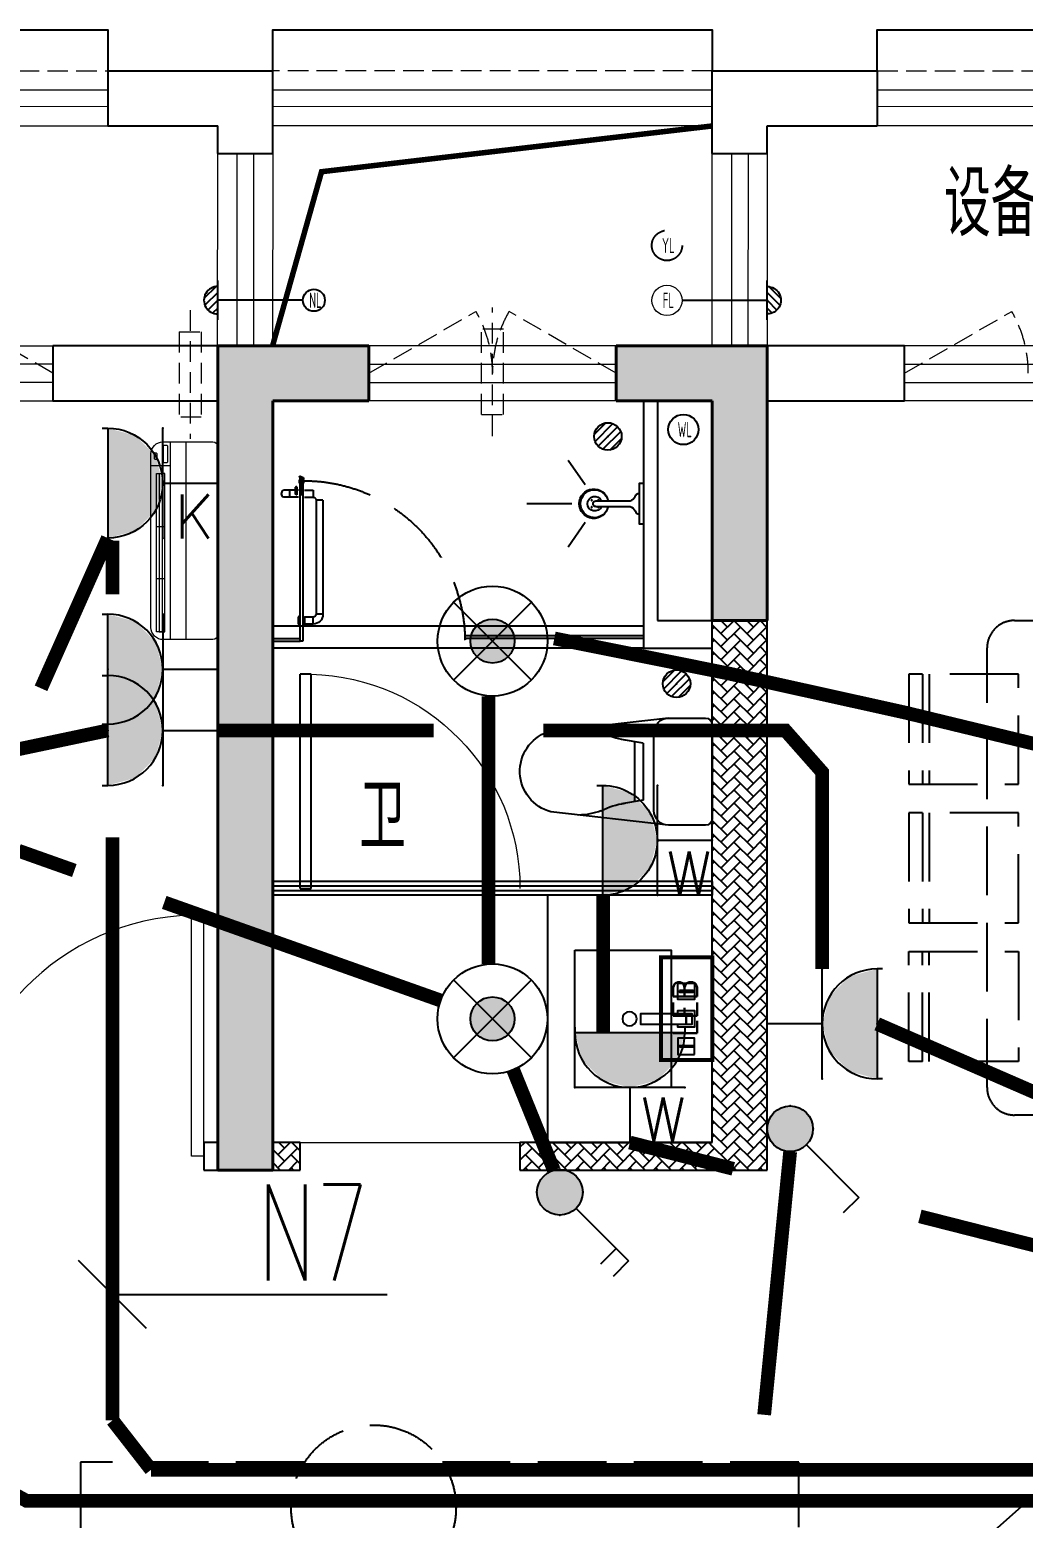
# Model space of a CAD drawing. Extents: x 3753737 to 4713801, y -857380 to 24339.
# Drawn here: x 4213029 to 4216645, y -733090 to -727673 of the extents above; entities that cross this region are included whole.
import ezdxf
from ezdxf.enums import TextEntityAlignment as Align

# ---------------------------------------------------------------- set-up
doc = ezdxf.new("R2010")
doc.units = 0
doc.header["$LTSCALE"] = 1000
doc.header["$MEASUREMENT"] = 0
for name, pattern in [('A户型$0$DASH', [0.35, 0.25, -0.1]), ('DASH', [0.35, 0.25, -0.1]), ('HIDDEN', [0.375, 0.25, -0.125])]:
    doc.linetypes.add(name, pattern=pattern)
doc.layers.get('0').update_dxf_attribs({"linetype": 'CONTINUOUS'})
for name, color, linetype in [('!!电气', 1, 'CONTINUOUS'), ('5fur', 175, 'CONTINUOUS'), ('CURTWALL', 4, 'CONTINUOUS'), ('DIM-照明', 7, 'CONTINUOUS'), ('EQUIP-插座', 3, 'CONTINUOUS'), ('EQUIP-照明', 3, 'CONTINUOUS'), ('IP-bath&kitchen-JOHNSON', 4, 'CONTINUOUS'), ('LVTRY', 252, 'CONTINUOUS'), ('P-bath&kitchen-JOHNSON', 4, 'CONTINUOUS'), ('TEL_TEXT', 7, 'CONTINUOUS'), ('VPIPE-中水', 122, 'CONTINUOUS'), ('VPIPE-凝结', 150, 'CONTINUOUS'), ('VPIPE-雨水', 4, 'DASH'), ('WALL', 252, 'CONTINUOUS'), ('WIRE-照明', 2, 'CONTINUOUS'), ('保温', 6, 'CONTINUOUS'), ('看线', 185, 'CONTINUOUS')]:
    doc.layers.add(name, color=color, linetype=linetype)
for name, color, linetype, lineweight in [('COLUMN', 252, 'CONTINUOUS', 40), ('EQUIP-消防', 3, 'CONTINUOUS', 20), ('PUB_HATCH', 8, 'CONTINUOUS', 9), ('PUB_TEXT', 7, 'CONTINUOUS', 20), ('VPIPE-废水', 31, 'TG_F', 18), ('WINDOW', 146, 'CONTINUOUS', 20), ('平面-栏杆', 56, 'CONTINUOUS', 15), ('平面-看线', 252, 'CONTINUOUS', 15), ('平面-空调室内机', 176, 'CONTINUOUS', 9), ('平面-空调预留孔', 252, 'CONTINUOUS', 15)]:
    doc.layers.add(name, color=color, linetype=linetype, lineweight=lineweight)
doc.styles.add('_TEL_DIM', font='SIMPLEX', dxfattribs={"width": 0.8, "height": 3.5, "bigfont": 'HZTXT'})
doc.styles.get("Standard").update_dxf_attribs({"font": 'gbenor.shx', "bigfont": 'gbcbig.shx'})
doc.styles.add('TG_LINETYPE', font='SIMPLEX', dxfattribs={"width": 0.8, "height": 3, "bigfont": 'HZTXT'})
doc.linetypes.add('TG_F', pattern='A,2,-0.3,["F",TG_LINETYPE,S=0.1,R=0,X=-0.23,Y=-0.15],0', length=2.3)
pattern_1 = [(45, (0, 0), (0, 47.4157523), [100.584, -33.528]), (135, (23.708, 23.708), (3e-15, 47.4157523), [100.584, -33.528])]

# ---------------------------------------------------------------- blocks, each defined once
blk = doc.blocks.new('$lvtry$00000171')
for p, q in [((-74.2, 10.6), (-10.6, 74.2)), ((-69.8, -27.4), (27.4, 69.8)), ((-53, -53), (53, 53)), ((-27.4, -69.8), (69.8, 27.4)), ((10.6, -74.2), (74.2, -10.6))]:
    blk.add_line(p, q)
blk.add_circle((0, 0), 75)
blk.add_point((0, 0))
blk = doc.blocks.new('DSGDFGF')
blk.add_hatch(color=252).paths.add_polyline_path([(677792.1, 343575.9), (677790.9, 343578.7), (677782.6, 343575.2), (677783.8, 343572.5)])
at = {"color": 252}
for p, q in [((677781, 343575.1), (677792.8, 343580)), ((677781.6, 343574.8), (677782.2, 343575)), ((677782.2, 343575), (677783.5, 343571.8)), ((677783.5, 343571.8), (677792.7, 343575.6)), ((677787.3, 343577.7), (677787.3, 343538.6)), ((677791.4, 343578.9), (677793.1, 343579.6)), ((677791.4, 343578.9), (677792.7, 343575.6)), ((677781.8, 343558.8), (677784, 343558.3)), ((677784, 343558.3), (677781.8, 343558.3)), ((677792.6, 343568.1), (677782.1, 343568.1)), ((677792.6, 343566.8), (677782.1, 343566.8)), ((677782.3, 343566.8), (677782.3, 343547.2)), ((677792.9, 343558.9), (677790.7, 343558.4)), ((677790.7, 343558.4), (677792.9, 343558.4)), ((677792.3, 343566.8), (677792.3, 343545.4)), ((676468.9, 342807.1), (676404.1, 342871.9)), ((676471.8, 342832.4), (676429.4, 342874.8)), ((676415.3, 342775.8), (676372.8, 342818.3)), ((676440.6, 342778.8), (676375.8, 342843.6)), ((676457.7, 342790), (676387, 342860.7)), ((677752.3, 342860.3), (677792.3, 342860.3)), ((677752.3, 342080.3), (677752.3, 342860.3)), ((677792.3, 342080.3), (677792.3, 342860.3)), ((676292.3, 342675.2), (676292.3, 342335.2)), ((676451.7, 342700.2), (676317.3, 342700.2)), ((676451.7, 342700.2), (676891.6, 342650.1)), ((676505, 342363.4), (676505, 342646.9)), ((676543.6, 342608.4), (676622.4, 342622)), ((676543.6, 342608.4), (676543.6, 342402)), ((676575.6, 342613.9), (676575.6, 342396.5)), ((676543.6, 342402), (676622.4, 342388.4)), ((676451.7, 342310.2), (676879.4, 342358.9)), ((676317.3, 342310.2), (676451.7, 342310.2)), ((677792.3, 342080.3), (677752.3, 342080.3))]:
    blk.add_line(p, q, dxfattribs=at)
for points in [[(676792.3, 341855.3), (676442.3, 341855.3), (676442.3, 341355.6), (676792.3, 341355.6)], [(676357.2, 341735.5), (676357.2, 341675.5), (676417.2, 341675.5), (676417.2, 341735.5)], [(676412.2, 341708.5), (676412.2, 341702.5), (676362.2, 341702.5), (676362.2, 341708.5)], [(676387.2, 341585.5), (676387.2, 341625.5), (676367.2, 341625.5), (676367.2, 341585.5)], [(676387.2, 341625.5), (676387.2, 341585.5), (676552.2, 341585.5), (676552.2, 341625.5)], [(676357.2, 341475.5), (676357.2, 341535.5), (676417.2, 341535.5), (676417.2, 341475.5)], [(676412.2, 341502.5), (676412.2, 341508.5), (676362.2, 341508.5), (676362.2, 341502.5)]]:
    blk.add_lwpolyline(points, close=True, dxfattribs=at)
blk.add_lwpolyline([(676417.2, 341625.5), (676417.2, 341635.5), (676357.2, 341635.5), (676357.2, 341575.5), (676417.2, 341575.5), (676417.2, 341585.5)], dxfattribs=at)
blk.add_circle((676593.5, 341605.5), 26, dxfattribs=at)
for centre, radius, start, end in [((677800.8, 343573.5), 20.5, 177.9915, 196.9003), ((677781.4, 343574.2), 1, 111.5266, 175.7652), ((677800.9, 343573.5), 19.5, 177.4658, 196.2484), ((677781.9, 343574.4), 0.5, 112.733, 178.0542), ((677816.4, 343571), 24, 160.7609, 187.0487), ((677793.2, 343578.9), 1.17, 340.0401, 112.533), ((677793.2, 343579.1), 0.5, 340.7609, 112.533), ((677813.7, 343571.4), 20.6, 160.0401, 190.8473), ((677793.5, 343561.9), 13.5, 155.1524, 208.9779), ((677796, 343562.2), 14.6, 161.8973, 193.7147), ((677782.1, 343555.6), 0.5, 208.9779, 24.2283), ((677791.2, 343559.6), 9.42, 188.0154, 204.2283), ((677781.4, 343560.5), 11.7, 335.4186, 349.5177), ((677792.5, 343555.5), 0.5, 155.4186, 330.1502), ((677781, 343562.3), 12.4, 343.9451, 21.3478), ((677781.3, 343561.9), 13.4, 330.1502, 25.0815), ((676317.3, 342675.2), 25, 90, 180), ((676451.7, 342646.9), 53.3, 0, 90), ((676779.2, 342438.8), 224.1, 90, 111.4798), ((676566.3, 342910.4), 293.8, 278.5172, 296.4631), ((676839.7, 342506.4), 152.8, 285.0773, 70.1181), ((676566.3, 342100), 293.8, 63.5369, 81.4828), ((676317.3, 342335.2), 25, 180, 270), ((676451.7, 342363.4), 53.3, 270, 0), ((676779.2, 342571.5), 224.1, 248.5202, 270)]:
    blk.add_arc(centre, radius, start, end, dxfattribs=at)
at = {"color": 252, "lineweight": 13}
blk.add_arc((677772.3, 342080.3), 780, 91.4693, 180, dxfattribs=at)
at = {"color": 252, "extrusion": (0, 0, -1)}
blk.add_ellipse((676422.3, 342825.3), major_axis=(-35.4, 35.4), ratio=1, start_param=5.497787, end_param=11.780972, dxfattribs=at)
at = {"color": 252}
blk.add_open_spline([(677782.3, 343547.2), (677783.2, 343546.4), (677785, 343544.8), (677788.2, 343548.5), (677790.8, 343546.6), (677792.3, 343545.4)], degree=3, knots=[0, 0, 0, 0, 3.066329, 6.218313, 11.124135, 11.124135, 11.124135, 11.124135], dxfattribs=at)
blk.add_point((676422.3, 342825.3), dxfattribs=at)
at = {"layer": 'CURTWALL', "color": 252}
for p, q in [((676292.3, 342105.3), (677892.3, 342105.3)), ((676292.3, 342105.3), (676292.3, 342055.3)), ((676292.3, 342088.7), (677892.3, 342088.7)), ((676292.3, 342072), (677892.3, 342072)), ((676292.3, 342055.3), (677892.3, 342055.3)), ((677892.3, 342105.3), (677892.3, 342055.3))]:
    blk.add_line(p, q, dxfattribs=at)
at = {"layer": 'IP-bath&kitchen-JOHNSON', "color": 252}
for p, q in [((676492.3, 343855.3), (676492.3, 343055)), ((676542.3, 343855.3), (676542.3, 342955)), ((676755.5, 343548.5), (676817.3, 343638)), ((676542.3, 343553.9), (676542.4, 343406.7)), ((676715.9, 343490.9), (676591.6, 343490.9)), ((676715.9, 343469.9), (676591.6, 343469.9)), ((676803.7, 343480.3), (676967, 343480.3)), ((676755.5, 343412.1), (676817.3, 343322.7)), ((676492.3, 343055), (676292.3, 343055)), ((676542.3, 343035), (677892.3, 343035)), ((676542.3, 343000), (677192.3, 343000)), ((676542.3, 342990), (677192.3, 342990)), ((677192.3, 342990), (677192.3, 343000)), ((677892.3, 342990), (677792.3, 342990)), ((677792.3, 342980), (677792.3, 342990)), ((677892.3, 342980), (677792.3, 342980)), ((676542.3, 342955), (676292.3, 342955)), ((676542.3, 342955), (677892.3, 342955))]:
    blk.add_line(p, q, dxfattribs=at)
blk.add_lwpolyline([(676542.3, 343553.9), (676558.1, 343553.9), (676558.1, 343406.7), (676542.4, 343406.7)], dxfattribs=at)
for points in [[(676573, 343506.6, 0.364142), (676558.1, 343518.1, 0.020495)], [(676591.6, 343490.9, -0.21439), (676573, 343506.6, -7.649644)], [(676591.8, 343469.9, 0.214893), (676573, 343454, 7.649644)], [(676573, 343454, -0.364142), (676558.1, 343442.6, -0.020495)]]:
    blk.add_lwpolyline(points, format="xyb", dxfattribs=at)
blk.add_arc((676715.9, 343480.4), 10.5, 270.0085, 90.0085, dxfattribs=at)
for centre, major_axis, ratio, start_param, end_param in [((676723.6, 343480.4), (0, 53.6), 0.987577, 1.76809, 7.656688), ((676721.1, 343480.4), (0, -51), 0.990052, -1.36297, 4.504563), ((676720.1, 343480.4), (0, -26.8), 0.994812, -1.167677, 4.309269), ((676707.1, 343492.9), (-1.43, 0), 0.85, 4.712389, 10.995574), ((676707.1, 343467.9), (-1.43, 0), 0.85, -1.570796, 4.712389), ((676731.5, 343492.9), (-1.43, 0), 0.85, 4.712389, 10.995574), ((676731.5, 343467.9), (-1.43, 0), 0.85, 4.712389, 10.995574)]:
    blk.add_ellipse(centre, major_axis=major_axis, ratio=ratio, start_param=start_param, end_param=end_param, dxfattribs=at)
at = {"layer": 'LVTRY', "color": 252}
for p, q in [((676292.3, 341155.3), (676292.3, 342055.3)), ((676292.3, 342055.3), (676892.3, 342055.3)), ((676892.3, 342055.3), (676892.3, 341155.3)), ((676892.3, 341155.3), (676292.3, 341155.3))]:
    blk.add_line(p, q, dxfattribs=at)
at = {"layer": 'P-bath&kitchen-JOHNSON', "color": 252}
for p, q in [((677745, 343529.5), (677745, 343504.1)), ((677776.6, 343529.5), (677745, 343529.5)), ((677782.2, 343542.4), (677788.6, 343542.4)), ((677782.2, 343512.4), (677782.2, 343542.4)), ((677792.3, 343566.8), (677782.3, 343566.8)), ((677782.3, 343566.8), (677782.3, 342980)), ((677785.1, 343542.4), (677787.4, 343540.1)), ((677785.1, 343523.3), (677785.1, 343542.4)), ((677785.1, 343531.5), (677785.1, 343512.4)), ((677787.4, 343524.9), (677787.4, 343540.1)), ((677787.4, 343524.9), (677787.4, 343514.7)), ((677788.6, 343542.4), (677790.3, 343540.6)), ((677788.6, 343540.1), (677788.6, 343542.4)), ((677790.3, 343540.1), (677790.3, 343540.6)), ((677792.3, 342980), (677792.3, 343566.8)), ((677798.5, 343529.5), (677853.2, 343529.5)), ((677803.9, 343542.4), (677806.8, 343542.4)), ((677803.9, 343542.4), (677803.9, 343512.4)), ((677806.8, 343542.4), (677809.1, 343540.1)), ((677806.8, 343542.4), (677806.8, 343524.9)), ((677806.8, 343512.4), (677806.8, 343529.8)), ((677809.1, 343514.7), (677809.1, 343540.1)), ((677830.2, 343504.1), (677830.2, 343529.5)), ((677709.2, 343493.7), (677709.2, 343078.1)), ((677709.2, 343493.7), (677734.6, 343493.7)), ((677734.6, 343493.7), (677734.6, 343078.1)), ((677776.6, 343504.1), (677745, 343504.1)), ((677782.2, 343512.4), (677788.6, 343512.4)), ((677785.1, 343512.4), (677787.4, 343514.7)), ((677788.6, 343514.7), (677788.6, 343512.4)), ((677788.6, 343512.4), (677790.3, 343514.1)), ((677790.3, 343514.7), (677790.3, 343514.1)), ((677798.5, 343504.1), (677853.2, 343504.1)), ((677803.9, 343512.4), (677806.8, 343512.4)), ((677806.8, 343512.4), (677809.1, 343514.7)), ((677709.2, 343078.1), (677734.6, 343078.1)), ((677744.9, 343042.3), (677744.9, 343067.7)), ((677744.9, 343067.7), (677776.6, 343067.7)), ((677744.9, 343042.3), (677776.6, 343042.3)), ((677778.9, 343070), (677776.6, 343067.7)), ((677776.6, 343067.7), (677776.6, 343042.3)), ((677778.9, 343040), (677776.6, 343042.3)), ((677778.9, 343070), (677778.9, 343040)), ((677781.8, 343070), (677778.9, 343070)), ((677781.8, 343040), (677778.9, 343040)), ((677781.8, 343070), (677781.8, 343040)), ((677793.3, 343070), (677796.2, 343070)), ((677793.3, 343040), (677793.3, 343070)), ((677793.3, 343040), (677796.2, 343040)), ((677796.2, 343040), (677796.2, 343070)), ((677796.2, 343070), (677797.9, 343068.3)), ((677797.9, 343041.8), (677797.9, 343068.3)), ((677782.3, 342980), (677792.3, 342980))]:
    blk.add_line(p, q, dxfattribs=at)
at = {"layer": 'P-bath&kitchen-JOHNSON', "color": 252, "linetype": 'DASH'}
blk.add_arc((677778.5, 342977.6), 586.2, 89.7967, 179.3922, dxfattribs=at)
at = {"layer": 'P-bath&kitchen-JOHNSON', "color": 252}
blk.add_arc((677844.7, 343516.8), 15.3, 304.053, 55.9616, dxfattribs=at)
for centre, major_axis, start_param, end_param in [((677745, 343493.7), (0, 10.4), 0, 1.570796), ((677744.9, 343078.1), (0, 35.7), 1.570796, 3.141593), ((677744.9, 343078.1), (0, 10.4), 1.570796, 3.141593)]:
    blk.add_ellipse(centre, major_axis=major_axis, ratio=1, start_param=start_param, end_param=end_param, dxfattribs=at)
at = {"layer": 'LVTRY', "color": 252, "xscale": -0.6666666667107826, "yscale": 0.6666666667107826}
blk.add_blockref('$lvtry$00000171', (676672.3, 343725.3), dxfattribs=at)
blk = doc.blocks.new('GFDGFSDFGD')
at = {"layer": 'PUB_HATCH'}
for points in [[(425766.6, 373023.7), (425216.6, 373023.7), (425216.6, 370023.7), (425416.6, 370023.7), (425416.6, 372823.7), (425766.6, 372823.7)], [(426666.7, 373023.7), (426666.7, 372823.7), (427016.6, 372823.7), (427016.6, 372023.7), (427216.6, 372023.7), (427216.6, 373023.7)]]:
    blk.add_hatch(color=256, dxfattribs=at).paths.add_polyline_path(points)
at = {"layer": 'COLUMN', "color": 252}
for p, q in [((425766.6, 373023.7), (425216.6, 373023.7)), ((425216.6, 373023.7), (425216.6, 370023.7)), ((425766.6, 372823.7), (425766.6, 373023.7)), ((426666.7, 373023.7), (426666.7, 372823.7)), ((427216.6, 373023.7), (426666.7, 373023.7)), ((427216.6, 372023.7), (427216.6, 373023.7)), ((425416.6, 370023.7), (425416.6, 372823.7)), ((425416.6, 372823.7), (425766.6, 372823.7)), ((426666.7, 372823.7), (427016.6, 372823.7)), ((427016.6, 372823.7), (427016.6, 372023.7)), ((427016.6, 372023.7), (427216.6, 372023.7)), ((425216.6, 370023.7), (425416.6, 370023.7))]:
    blk.add_line(p, q, dxfattribs=at)
blk = doc.blocks.new('GDFGDGRD')
at = {"layer": '保温', "linetype": 'ByBlock', "ltscale": 10}
h = blk.add_hatch(dxfattribs=at)
h.set_pattern_fill('AR-HBONE', color=251, scale=55)
h.set_pattern_definition(pattern_1)
h.paths.add_polyline_path([(427216.6, 370023.7), (427216.6, 372023.7), (427016.6, 372023.7), (427016.6, 370023.7)])
h = blk.add_hatch(dxfattribs=at)
h.set_pattern_fill('AR-HBONE', color=251, scale=55)
h.set_pattern_definition(pattern_1)
h.paths.add_polyline_path([(425516.6, 370023.7), (425516.6, 370123.7), (425416.6, 370123.7), (425416.6, 370023.7)])
h = blk.add_hatch(dxfattribs=at)
h.set_pattern_fill('AR-HBONE', color=251, scale=55)
h.set_pattern_definition(pattern_1)
h.paths.add_polyline_path([(427016.6, 370023.7), (427016.6, 370123.7), (426316.6, 370123.7), (426316.6, 370023.7)])
blk = doc.blocks.new('A$C001338C2')
at = {"color": 8}
for p, q in [((845, 303.6), (55, 303.6)), ((109.1, 214.8), (109.1, 303.6)), ((0, 248.6), (0, 22)), ((900, 22), (900, 248.6)), ((22, 0), (878, 0))]:
    blk.add_line(p, q, dxfattribs=at)
at = {"color": 8, "lineweight": 5}
for p, q in [((864.6, 278.7), (144.5, 278.7)), ((144.5, 278.7), (144.5, 265.8)), ((387, 278.7), (144.5, 278.7)), ((144.5, 278.7), (144.5, 252.9)), ((387, 239.9), (387, 278.7)), ((864.6, 278.7), (622, 278.7)), ((622, 278.7), (622, 239.9)), ((864.6, 252.9), (864.6, 278.7)), ((900, 214.8), (0, 214.8)), ((144.5, 265.8), (864.6, 265.8)), ((144.5, 239.9), (144.5, 252.9)), ((144.5, 252.9), (864.6, 252.9)), ((864.6, 239.9), (144.5, 239.9)), ((622, 239.9), (387, 239.9)), ((864.6, 265.8), (864.6, 239.9)), ((900, 143.2), (0, 143.2))]:
    blk.add_line(p, q, dxfattribs=at)
at = {"color": 8}
for points in [[(73.1, 275), (56.8, 275, -0.414214), (51.3, 280.5), (51.3, 283.4, -0.414214), (56.8, 288.9), (73.1, 288.9, -0.414214), (78.6, 283.4), (78.6, 280.5, -0.414214)], [(89.2, 226.4), (22.2, 226.4, -0.414214), (16.7, 231.9), (16.7, 243.1, -0.414214), (22.2, 248.6), (89.2, 248.6, -0.414214), (94.7, 243.1), (94.7, 231.9, -0.414214)]]:
    blk.add_lwpolyline(points, format="xyb", close=True, dxfattribs=at)
for centre, radius, start, end in [((55, 248.6), 55, 90, 180), ((845, 248.6), 55, 360, 90), ((22, 22), 22, 180, 270), ((878, 22), 22, 270, 360)]:
    blk.add_arc(centre, radius, start, end, dxfattribs=at)
blk = doc.blocks.new('dongkong')
at = {"layer": '平面-空调预留孔', "color": 8, "linetype": 'HIDDEN', "ltscale": 0.3}
for p, q in [((-603796, 210899.9), (-603796, 210431.5)), ((-603836, 210821), (-603836, 210510.8)), ((-603836, 210821), (-603756, 210821)), ((-603756, 210821), (-603756, 210510.8))]:
    blk.add_line(p, q, dxfattribs=at)
blk.add_lwpolyline([(-603756, 210510.8), (-603836, 210510.8)], dxfattribs=at)
blk = doc.blocks.new('A$C7A951E79')
at = {"layer": 'LVTRY'}
for p, q in [((0, -71.2), (0, 71.5)), ((-7.1, 49.5), (-49.5, 7.1)), ((0, 28.3), (-46.5, -18.3)), ((0, 0), (-35.4, -35.4)), ((0, -28.3), (-18.3, -46.5))]:
    blk.add_line(p, q, dxfattribs=at)
blk.add_arc((0, 0.2), 49.9, 89.9757, 269.9757, dxfattribs=at)
blk.add_point((0, 0), dxfattribs=at)
blk = doc.blocks.new('A$C42425DA4')
blk.add_blockref('A$C7A951E79', (0, 0))
at = {"xscale": -1}
blk.add_blockref('A$C7A951E79', (2000, -0.1), dxfattribs=at)
blk = doc.blocks.new('FGDGDGRDGRRD')
at = {"layer": '5fur', "color": 252, "linetype": 'A户型$0$DASH'}
for p, q in [((426834.8, 369758.3), (427434.8, 369758.3)), ((426834.8, 369758.3), (427434.8, 369758.3)), ((426734.8, 368058.3), (426734.8, 369658.3)), ((426734.8, 368058.3), (426734.8, 369658.3)), ((426849.6, 369562.7), (426449.6, 369562.7)), ((426449.6, 369562.7), (426449.6, 369162.7)), ((426849.6, 369562.7), (426449.6, 369562.7)), ((426449.6, 369562.7), (426449.6, 369162.7)), ((426499.6, 369562.7), (426499.6, 369162.7)), ((426499.6, 369562.7), (426499.6, 369162.7)), ((426524.6, 369562.7), (426524.6, 369162.7)), ((426524.6, 369562.7), (426524.6, 369162.7)), ((426849.6, 369162.7), (426849.6, 369562.7)), ((426849.6, 369162.7), (426849.6, 369562.7)), ((426449.6, 369162.7), (426849.6, 369162.7)), ((426449.6, 369162.7), (426849.6, 369162.7)), ((426849.6, 369058.3), (426449.6, 369058.3)), ((426449.6, 369058.3), (426449.6, 368658.3)), ((426849.6, 369058.3), (426449.6, 369058.3)), ((426449.6, 369058.3), (426449.6, 368658.3)), ((426499.6, 369058.3), (426499.6, 368658.3)), ((426499.6, 369058.3), (426499.6, 368658.3)), ((426524.6, 369058.3), (426524.6, 368658.3)), ((426524.6, 369058.3), (426524.6, 368658.3)), ((426849.6, 368658.3), (426849.6, 369058.3)), ((426849.6, 368658.3), (426849.6, 369058.3)), ((426449.6, 368658.3), (426849.6, 368658.3)), ((426449.6, 368658.3), (426849.6, 368658.3)), ((426449.6, 368153.8), (426449.6, 368553.8)), ((426449.6, 368553.8), (426849.6, 368553.8)), ((426449.6, 368153.8), (426449.6, 368553.8)), ((426449.6, 368553.8), (426849.6, 368553.8)), ((426499.6, 368153.8), (426499.6, 368553.8)), ((426499.6, 368153.8), (426499.6, 368553.8)), ((426524.6, 368153.8), (426524.6, 368553.8)), ((426524.6, 368153.8), (426524.6, 368553.8)), ((426849.6, 368553.8), (426849.6, 368153.8)), ((426849.6, 368553.8), (426849.6, 368153.8)), ((426849.6, 368153.8), (426449.6, 368153.8)), ((426849.6, 368153.8), (426449.6, 368153.8)), ((427434.8, 367958.3), (426834.8, 367958.3)), ((427434.8, 367958.3), (426834.8, 367958.3)), ((424251.3, 366694.8), (423434.8, 366694.8)), ((423434.8, 366694.8), (423434.8, 363577.1)), ((426049.7, 366694.8), (424752.7, 366694.8)), ((426049.7, 366458.3), (426049.7, 366694.8))]:
    blk.add_line(p, q, dxfattribs=at)
blk.add_circle((424502, 366530.1), 300, dxfattribs=at)
for centre, start, end in [((426834.8, 369658.3), 90, 180), ((426834.8, 369658.3), 90, 180), ((426834.8, 368058.3), 180, 270), ((426834.8, 368058.3), 180, 270)]:
    blk.add_arc(centre, 100, start, end, dxfattribs=at)
blk = doc.blocks.new('$WINLIB2D$00000001')
at = {"color": 0}
for points in [[(-0.5, 0.5), (-0.5, -0.5)], [(-0.5, 0.5), (0.5, 0.5)], [(0.5, -0.5), (0.5, 0.5)], [(0.5, 0.1667), (-0.5, 0.1667)], [(0.5, -0.1667), (-0.5, -0.1667)], [(-0.5, -0.5), (0.5, -0.5)]]:
    blk.add_lwpolyline(points, dxfattribs=at)
blk = doc.blocks.new('$DorLib2D$00000001')
for p, q in [((0.45, 0.975), (0.5, 0.975)), ((0.45, 0), (0.45, 0.975)), ((0.5, 0), (0.5, 0.975)), ((0.5, 0), (0.45, 0))]:
    blk.add_line(p, q)
at = {"lineweight": 13}
blk.add_arc((0.475, 0), 0.975, 91.46928, 180, dxfattribs=at)
blk = doc.blocks.new('A$C1C403CBE')
at = {"color": 252, "const_width": 20}
blk.add_lwpolyline([(4799.7, 9200), (4977.9, 9833.4), (6400, 10000)], dxfattribs=at)
at = {"layer": 'VPIPE-中水', "color": 252, "linetype": 'Continuous'}
blk.add_circle((6294.8, 8895), 55, dxfattribs=at)
at = {"layer": 'VPIPE-凝结', "color": 252, "ltscale": 0.1}
for p, q in [((4910, 9365.5), (4599.8, 9365.5)), ((6290, 9365.5), (6599.8, 9365.5))]:
    blk.add_line(p, q, dxfattribs=at)
at = {"layer": 'VPIPE-凝结', "color": 252}
blk.add_circle((4950, 9365.5), 40, dxfattribs=at)
at = {"layer": 'VPIPE-废水', "color": 252}
blk.add_circle((6235, 9365), 55, dxfattribs=at)
at = {"layer": 'VPIPE-雨水', "color": 252}
blk.add_circle((6235, 9565), 55, dxfattribs=at)
at = {"layer": 'WALL', "color": 252}
for p, q in [((4200, 10200), (4800, 10200)), ((4200, 10200), (4200, 10000)), ((4800, 9900), (4800, 10200)), ((6400, 10200), (7000, 10200)), ((6400, 9900), (6400, 10200)), ((7000, 10200), (7000, 10000)), ((4200, 10000), (4600, 10000)), ((4600, 9900), (4600, 10000)), ((6600, 10000), (7000, 10000)), ((6600, 9900), (6600, 10000)), ((4600, 9900), (4800, 9900)), ((6400, 9900), (6600, 9900)), ((4700, 9200), (4000, 9200)), ((4000, 9200), (4000, 9000)), ((5150, 9200), (4700, 9200)), ((5150, 9000), (5150, 9200)), ((6500, 9200), (6050, 9200)), ((6050, 9200), (6050, 9000)), ((7100, 9200), (6500, 9200)), ((7100, 9000), (7100, 9200)), ((4000, 9000), (4600, 9000)), ((4600, 6300), (4600, 9000)), ((4800, 9000), (5150, 9000)), ((4800, 6300), (4800, 9000)), ((6050, 9000), (6400, 9000)), ((6400, 6300), (6400, 9000)), ((6600, 6200), (6600, 9000)), ((6600, 9000), (7100, 9000)), ((4600, 6300), (4550, 6300)), ((4550, 6300), (4550, 6200)), ((4900, 6300), (4800, 6300)), ((4900, 6200), (4900, 6300)), ((6400, 6300), (5700, 6300)), ((5700, 6300), (5700, 6200)), ((4550, 6200), (4700, 6200)), ((4700, 6200), (4900, 6200)), ((5700, 6200), (6600, 6200))]:
    blk.add_line(p, q, dxfattribs=at)
at = {"layer": 'WINDOW', "color": 252, "linetype": 'DASH'}
for p, q in [((4900, 6300), (4900, 6200)), ((5700, 6200), (5700, 6300))]:
    blk.add_line(p, q, dxfattribs=at)
at = {"layer": 'WINDOW', "color": 252}
blk.add_line((4900, 6300, 800), (5700, 6300, 800), dxfattribs=at)
at = {"layer": 'WINDOW', "color": 252, "linetype": 'DASH', "ltscale": 0.3}
for points in [[(4000, 9100), (3436.9, 9424.6, 0.131485), (3350, 9100)], [(5150.1, 9100), (5539.8, 9324.9, -0.131605), (5600.1, 9100)], [(6050.1, 9100), (5660.3, 9324.9, 0.131605), (5600.1, 9100)], [(7100, 9100), (7489.8, 9324.9, -0.131605), (7550, 9100)]]:
    blk.add_lwpolyline(points, format="xyb", dxfattribs=at)
at = {"layer": '平面-栏杆', "color": 252}
for points in [[(4200, 10130), (2300, 10130.3)], [(6400, 10130), (4800, 10130.3)], [(8000, 10130.1), (7000, 10130.3)], [(4200, 10070), (2300, 10070.3)], [(6400, 10070), (4800, 10070.3)], [(8000, 10070.1), (7000, 10070.3)], [(4670, 9900), (4669.7, 9200)], [(4730, 9900), (4729.7, 9200)], [(6470, 9900), (6469.7, 9200)], [(6530, 9900), (6529.7, 9200)]]:
    blk.add_lwpolyline(points, dxfattribs=at)
at = {"layer": '平面-看线', "color": 252}
for p, q in [((4599.7, 9200), (4600, 9900)), ((6399.7, 9200), (6400, 9900))]:
    blk.add_line(p, q, dxfattribs=at)
at = {"layer": '平面-看线', "color": 252, "linetype": 'DASH', "ltscale": 0.3}
for points in [[(2300, 10200), (4200, 10200)], [(6400, 10200), (4800, 10200)], [(7000, 10200), (8000, 10200)]]:
    blk.add_lwpolyline(points, dxfattribs=at)
at = {"layer": '平面-看线', "color": 252}
for points in [[(2300, 10000), (4200, 10000)], [(6400, 10000), (4800, 10000)], [(8000, 10000), (7000, 10000)], [(4800, 9900), (4799.7, 9200)], [(6600, 9900), (6599.7, 9200)]]:
    blk.add_lwpolyline(points, dxfattribs=at)
at = {"layer": '看线', "color": 252, "ltscale": 0.5}
for points in [[(2300, 10200), (2300, 10350), (4200, 10350), (4200, 10200)], [(4800, 10200), (4800, 10350), (6400, 10350), (6400, 10200)], [(7000, 10200), (7000, 10350), (8000, 10350), (8000, 10200)]]:
    blk.add_lwpolyline(points, dxfattribs=at)
at = {"color": 252}
for name, p in [('GFDGFSDFGD', (-420616.6, -363823.7)), ('GDFGDGRD', (-420616.6, -363823.7)), ('A$C42425DA4', (4599.8, 9365.5))]:
    blk.add_blockref(name, p, dxfattribs=at)
blk.add_blockref('FGDGDGRDGRRD', (-419334.8, -361558.3))
at = {"color": 252, "xscale": -1}
blk.add_blockref('DSGDFGF', (682692.3, -334855.3), dxfattribs=at)
at = {"layer": 'WINDOW', "color": 252}
for name, p, xscale, yscale, zscale, rotation in [('$WINLIB2D$00000001', (3250, 9100), 1500, -200, 1500, 359.9999999969686), ('$WINLIB2D$00000001', (5600, 9100), -900, -200, -900, 1.823162473766424e-09), ('$WINLIB2D$00000001', (7550, 9100), -900, -200, -900, 2.464015854641344e-09), ('$DorLib2D$00000001', (4100, 6250), 900, 900, 900, 3.223884863770534e-09)]:
    blk.add_blockref(name, p, dxfattribs=dict(at, xscale=xscale, yscale=yscale, zscale=zscale, rotation=rotation))
at = {"layer": '平面-空调室内机', "color": 252, "ltscale": 0.3}
blk.add_blockref('dongkong', (608296.2, -201570.7), dxfattribs=at)
at = {"layer": '平面-空调室内机', "color": 252, "ltscale": 0.3, "xscale": -1, "rotation": 180}
blk.add_blockref('dongkong', (609396, 219770.8), dxfattribs=at)
at = {"layer": '平面-空调预留孔', "color": 252, "xscale": -0.8000000000465648, "yscale": 0.8000000000465648, "zscale": 0.8000000000465646, "rotation": 89.99999976656984}
blk.add_blockref('A$C001338C2', (4600, 8850.3), dxfattribs=at)
at = {"layer": 'PUB_TEXT', "color": 252}
for s, height, p in [('设备平台', 236.31, (7243.4, 9599)), ('卫', 236.3, (5114.9, 7368.8))]:
    blk.add_text(s, height=height, dxfattribs=at).set_placement(p)
at = {"layer": 'PUB_TEXT', "color": 252, "width": 0.6}
for s, p in [('YL', (6216.8, 9537)), ('NL', (4933.2, 9337.5)), ('FL', (6219.6, 9337)), ('WL', (6273.8, 8867))]:
    blk.add_text(s, height=56, dxfattribs=at).set_placement(p)
blk = doc.blocks.new('$equip$00001149')
for p, q in [((-0.354, 0.354), (0.354, -0.354)), ((0.354, 0.354), (-0.354, -0.354))]:
    blk.add_line(p, q)
for radius in [0.5, 0.2]:
    blk.add_circle((0, 0), radius)
for points in [[(-0.1, 0.173), (0.1, 0.173), (-0.173, 0.1), (0.173, 0.1)], [(0, 0.2), (0, 0.2), (-0.1, 0.173), (0.1, 0.173)], [(-0.173, 0.1), (0.173, 0.1), (-0.2, 0), (0.2, 0)], [(-0.173, -0.1), (0.173, -0.1), (-0.2, 0), (0.2, 0)], [(-0.1, -0.173), (0.1, -0.173), (-0.173, -0.1), (0.173, -0.1)], [(0, -0.2), (0, -0.2), (-0.1, -0.173), (0.1, -0.173)]]:
    blk.add_solid(points)
at = {"flags": 9}
blk.add_attdef('A', (0, 0), '', height=0.00002, dxfattribs=at)
blk = doc.blocks.new('$equip$00001764')
for p, q in [((-0.5, 1.05), (-0.5, 1)), ((-0.5, 1), (0.5, 1)), ((0.5, 1.05), (0.5, 1)), ((0.5, 0.5), (-0.5, 0.5)), ((0, 0.5), (0, 0))]:
    blk.add_line(p, q)
blk.add_arc((0, 1), 0.5, 180, 0)
for p in [(-0.5, 0.5), (0.5, 0.5), (0, 0)]:
    blk.add_point(p)
for points in [[(0.433, 0.75), (-0.433, 0.75), (0.5, 1), (-0.5, 1)], [(0.25, 0.567), (-0.25, 0.567), (0.433, 0.75), (-0.433, 0.75)], [(0, 0.5), (0, 0.5), (0.25, 0.567), (-0.25, 0.567)]]:
    blk.add_solid(points)
at = {"color": 7, "style": '_TEL_DIM'}
blk.add_attdef('$TEXT$', text='', height=0.4, dxfattribs=at).set_placement((0.303, 0.211), align=Align.MIDDLE_CENTER)
at = {"color": 7, "style": '_TEL_DIM', "flags": 1}
blk.add_attdef('A', text='', height=0.00002, dxfattribs=at).set_placement((0, 0), align=Align.MIDDLE_CENTER)
blk = doc.blocks.new('$equip$00001237')
for p, q in [((-0.5, 1.05), (-0.5, 1)), ((-0.5, 1), (0.5, 1)), ((0.5, 1.05), (0.5, 1)), ((0.5, 0.5), (-0.5, 0.5)), ((0, 0.5), (0, 0))]:
    blk.add_line(p, q)
blk.add_arc((0, 1), 0.5, 180, 0)
for p in [(0, 1), (-0.5, 0.5), (0.5, 0.5), (0, 0)]:
    blk.add_point(p)
for points in [[(0.433, 0.75), (-0.433, 0.75), (0.5, 1), (-0.5, 1)], [(0.25, 0.567), (-0.25, 0.567), (0.433, 0.75), (-0.433, 0.75)], [(0, 0.5), (0, 0.5), (0.25, 0.567), (-0.25, 0.567)]]:
    blk.add_solid(points)
at = {"flags": 9}
blk.add_attdef('A', (0, 0), '', height=0.00002, dxfattribs=at)
blk = doc.blocks.new('$equip$00002389')
for p, q in [((-0.65, 0.65), (-0.65, 0)), ((0.65, 0.65), (-0.65, 0.65)), ((0.65, 0), (0.65, 0.65)), ((-0.65, 0), (0.65, 0))]:
    blk.add_line(p, q)
at = {"const_width": 0.05}
blk.add_lwpolyline([(-0.65, 0.65), (0.65, 0.65), (0.65, 0), (-0.65, 0), (-0.65, 0.65), (0.65, 0.65)], dxfattribs=at)
for p in [(0, 0.65), (-0.65, 0.325), (0.65, 0.325), (0, 0)]:
    blk.add_point(p)
at = {"color": 7, "style": '_TEL_DIM'}
blk.add_attdef('$TEXT$', text='', height=0.3, dxfattribs=at).set_placement((0.006, 0.343), align=Align.MIDDLE_CENTER)
at = {"color": 7, "style": '_TEL_DIM', "flags": 1}
blk.add_attdef('A', text='', height=0.00002, dxfattribs=at).set_placement((0, 0), align=Align.MIDDLE_CENTER)
blk = doc.blocks.new('$equip$00001963')
for p, q in [((0.147, 0.356), (0.625, 0.833)), ((0.625, 0.833), (0.766, 0.692)), ((0.512, 0.72), (0.653, 0.579))]:
    blk.add_line(p, q)
blk.add_circle((0, 0.208), 0.208)
for p in [(0, 0.417), (-0.208, 0.208), (0.208, 0.208), (0, 0)]:
    blk.add_point(p)
for points in [[(0, 0.417), (0, 0.417), (-0.104, 0.389), (0.104, 0.389)], [(-0.18, 0.313), (0.18, 0.313), (-0.208, 0.208), (0.208, 0.208)], [(-0.104, 0.389), (0.104, 0.389), (-0.18, 0.313), (0.18, 0.313)], [(-0.18, 0.104), (0.18, 0.104), (-0.208, 0.208), (0.208, 0.208)], [(-0.104, 0.028), (0.104, 0.028), (-0.18, 0.104), (0.18, 0.104)], [(0, 0), (0, 0), (-0.104, 0.028), (0.104, 0.028)]]:
    blk.add_solid(points)
at = {"layer": 'TEL_TEXT', "style": '_TEL_DIM', "flags": 1}
blk.add_attdef('A', text='', height=0.00002, dxfattribs=at).set_placement((0, 0), align=Align.MIDDLE_CENTER)
blk = doc.blocks.new('$equip$00001962')
for p, q in [((0.147, 0.356), (0.625, 0.833)), ((0.625, 0.833), (0.766, 0.692))]:
    blk.add_line(p, q)
blk.add_circle((0, 0.208), 0.208)
for p in [(0, 0.417), (-0.208, 0.208), (0.208, 0.208), (0, 0)]:
    blk.add_point(p)
for points in [[(0, 0.417), (0, 0.417), (-0.104, 0.389), (0.104, 0.389)], [(-0.18, 0.313), (0.18, 0.313), (-0.208, 0.208), (0.208, 0.208)], [(-0.104, 0.389), (0.104, 0.389), (-0.18, 0.313), (0.18, 0.313)], [(-0.18, 0.104), (0.18, 0.104), (-0.208, 0.208), (0.208, 0.208)], [(-0.104, 0.028), (0.104, 0.028), (-0.18, 0.104), (0.18, 0.104)], [(0, 0), (0, 0), (-0.104, 0.028), (0.104, 0.028)]]:
    blk.add_solid(points)
at = {"layer": 'TEL_TEXT', "style": '_TEL_DIM', "flags": 1}
blk.add_attdef('A', text='', height=0.00002, dxfattribs=at).set_placement((0, 0), align=Align.MIDDLE_CENTER)

msp = doc.modelspace()

# ---------------------------------------------------------------- linework, layer by layer
at = {"layer": 'DIM-照明'}
for p, q in [((4213454.6, -732399.3), (4213207.1, -732151.8)), ((4216530.9, -733143.1), (4216792.6, -732910.7))]:
    msp.add_line(p, q, dxfattribs=at)
for points in [[(4213330.8, -732275.5), (4213770.9, -732275.5)], [(4213770.9, -732275.5), (4214329.9, -732275.5)]]:
    msp.add_lwpolyline(points, dxfattribs=at)
at = {"layer": 'WIRE-照明', "linetype": 'Continuous', "const_width": 50}
for points in [[(4213070.3, -730069.7), (4213313.4, -729522.9)], [(4213330.8, -729728.1), (4213330.8, -729532)], [(4214698.9, -731073.4), (4214698.9, -730099.4)], [(4212731.1, -730345.5), (4213313.4, -730222.9)], [(4213713.5, -730222.9), (4214498.9, -730222.9)], [(4215913.4, -731091.1), (4215913.4, -730375), (4215779, -730222.9), (4214898.9, -730222.9)], [(4213330.8, -732734.1), (4213330.8, -730612.3)], [(4215116.2, -730822.9), (4215116.2, -731322.9)], [(4218778, -732450.5), (4216113.4, -731291.1)], [(4214936.8, -731823.4), (4214788.6, -731458.2)], [(4215589.6, -731818.6), (4215213.4, -731722.9)], [(4215796.7, -731756.2), (4215702.1, -732713.8)], [(4214937.8, -731826.1), (4214936.8, -731823.4)], [(4218813.3, -732639), (4216268.9, -731991.5)], [(4218862, -733026.9), (4213017.4, -733026.9), (4212302.1, -732637.4)], [(4213470.9, -732913.8), (4213330.8, -732734.1)], [(4218845.2, -732913.8), (4213470.9, -732913.8)]]:
    msp.add_lwpolyline(points, dxfattribs=at)
at = {"layer": 'WIRE-照明', "color": 2, "linetype": 'Continuous', "const_width": 50}
msp.add_lwpolyline([(4216847.6, -730311.1, 0.014648), (4214938.4, -729888.2)], format="xyb", dxfattribs=at)
for points in [[(4212988.1, -730660.7), (4213191.5, -730732.9)], [(4213518.7, -730848.9), (4214525, -731206)]]:
    msp.add_lwpolyline(points, dxfattribs=at)

# ---------------------------------------------------------------- block references
at = {"layer": '!!电气'}
msp.add_blockref('A$C1C403CBE', (4209113.4, -738022.9), dxfattribs=at)
at = {"layer": 'EQUIP-插座', "color": 2}
ref = msp.add_blockref('$equip$00001764', (4213713.4, -729322.9), dxfattribs=dict(at, xscale=-400, yscale=400, zscale=400, rotation=90))
ref.add_attrib('$TEXT$', 'K', dxfattribs={"layer": '0', "color": 7, "height": 160, "style": '_TEL_DIM'}).set_placement((4213629, -729444.1), align=Align.MIDDLE_CENTER)
at = {"layer": 'EQUIP-插座', "color": 2, "xscale": 400, "yscale": 400, "zscale": 400}
for p, rotation in [((4213713.4, -730000), 89.99999999445868), ((4213713.4, -730222.9), 90), ((4215713.4, -731291.1), 270)]:
    msp.add_blockref('$equip$00001237', p, dxfattribs=dict(at, rotation=rotation))
at = {"layer": 'EQUIP-插座', "color": 6}
ref = msp.add_blockref('$equip$00001764', (4215513.4, -730622.9), dxfattribs=dict(at, xscale=-400, yscale=400, zscale=400, rotation=90.00000000122533))
ref.add_attrib('$TEXT$', 'W', dxfattribs={"layer": '0', "color": 7, "height": 160, "style": '_TEL_DIM'}).set_placement((4215429, -730744.1), align=Align.MIDDLE_CENTER)
at = {"layer": 'EQUIP-插座', "color": 2, "xscale": 400, "yscale": 400, "zscale": 400}
msp.add_blockref('$equip$00001764', (4215213.4, -731722.9), dxfattribs=at).add_auto_attribs({'$TEXT$': 'W'})
at = {"layer": 'EQUIP-消防', "color": 7, "xscale": 288, "yscale": 288, "zscale": 288, "rotation": 90}
msp.add_blockref('$equip$00002389', (4215513.4, -731235.7), dxfattribs=at).add_auto_attribs({'$TEXT$': 'LEB'})
at = {"layer": 'EQUIP-照明', "color": 2, "xscale": 400, "yscale": 400, "zscale": 400}
for p in [(4214713.5, -729897.9), (4214713.4, -731272.9)]:
    msp.add_blockref('$equip$00001149', p, dxfattribs=at)
at = {"layer": 'EQUIP-照明', "color": 2, "xscale": 400, "yscale": 400, "zscale": 400, "rotation": 270}
msp.add_blockref('$equip$00001962', (4215713.4, -731672.9), dxfattribs=at)
at = {"layer": 'EQUIP-照明', "xscale": 400, "yscale": 400, "zscale": 400, "rotation": 270.0000000012968}
msp.add_blockref('$equip$00001963', (4214875.3, -731903.8), dxfattribs=at)

# ---------------------------------------------------------------- texts
at = {"layer": 'DIM-照明', "color": 7, "style": '_TEL_DIM', "width": 0.64}
msp.add_text('N7', height=350, dxfattribs=at).set_placement((4213858.4, -732225.5))

doc.saveas('drawing.dxf')
